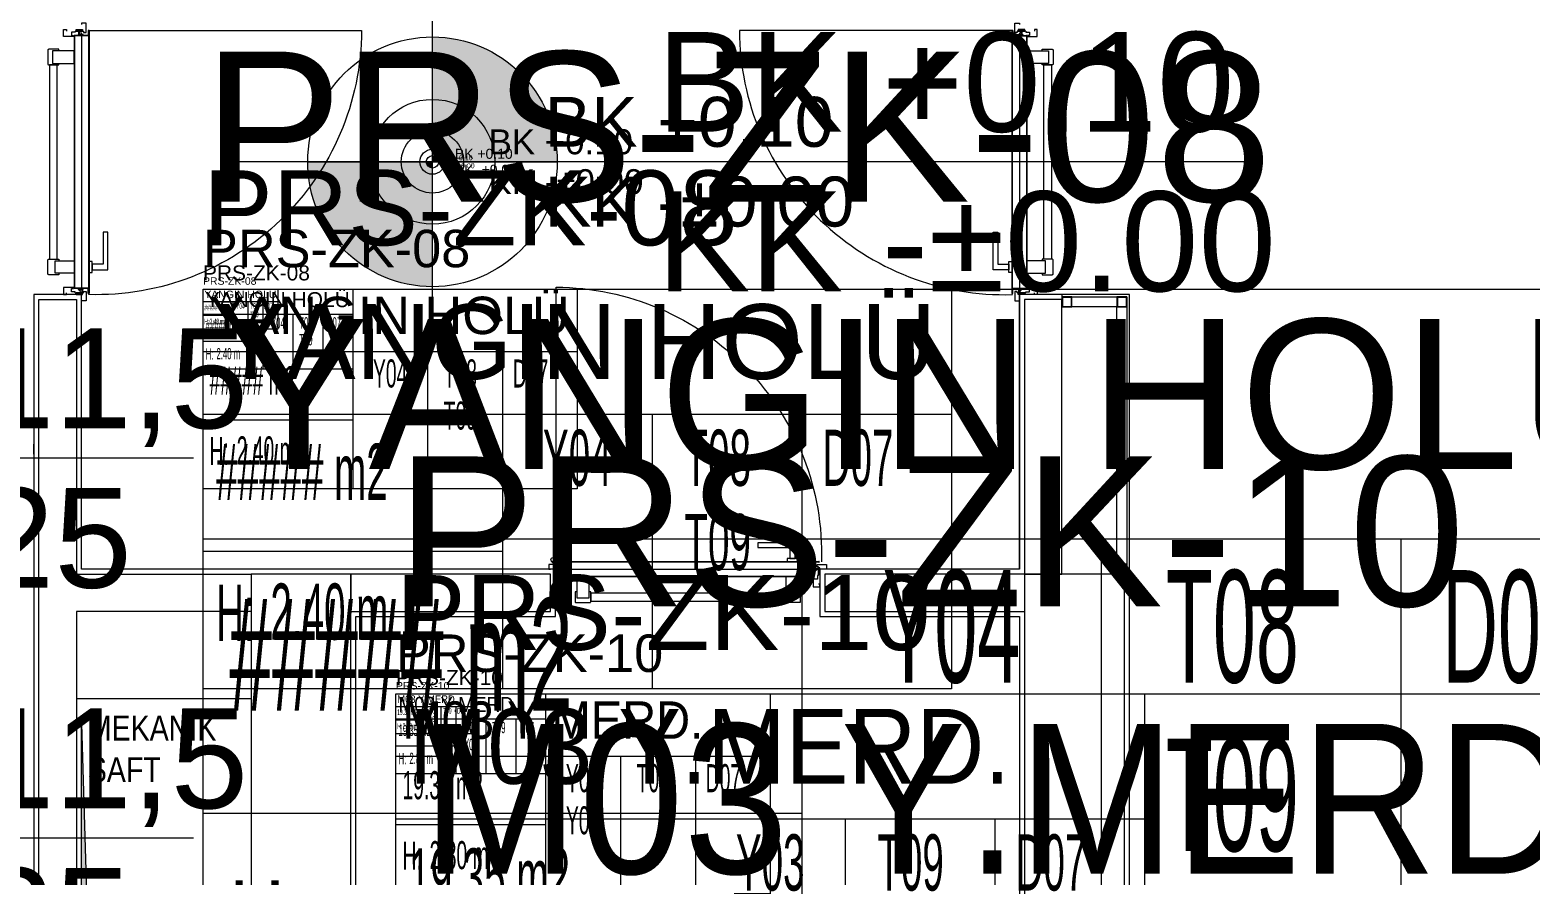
# Model space of a CAD drawing. Extents: x -9058 to 11890, y 0 to 4205.
# Drawn here: x 2786 to 3388, y 3385 to 3724 of the extents above; entities that cross this region are included whole.
import ezdxf
from ezdxf.enums import TextEntityAlignment as Align

# ---------------------------------------------------------------- set-up
doc = ezdxf.new("R2010")
doc.units = 0
doc.header["$MEASUREMENT"] = 0
doc.layers.get('0').update_dxf_attribs({"color": 9, "lineweight": 9})
for name, color, linetype, lineweight in [('10', 9, 'Continuous', 9), ('40A', 9, 'Continuous', 9), ('M-TEFRIS2-015', 129, 'Continuous', 9), ('M-TEFRIS2-015 @ 1 (1)', 129, 'Continuous', 9), ('M-TEFRIS2-015 @ 10 (1)', 129, 'Continuous', 9), ('M-TEFRIS2-015 @ 10 (2)', 129, 'Continuous', 9), ('M-TEFRIS2-015 @ 2 (1)', 129, 'Continuous', 9), ('M-TEFRIS2-015 @ 20', 129, 'Continuous', 9), ('M-TEFRIS2-015 @ 5 (1)', 129, 'Continuous', 9), ('M-TEFRIS2-015 @ 5 (2)', 129, 'Continuous', 9)]:
    doc.layers.add(name, color=color, linetype=linetype, lineweight=lineweight)
doc.styles.add('Arial', font='arial.ttf', dxfattribs={"height": 2.5})
doc.styles.add('MuuM_TEXT-STANDART', font='ARIALN.TTF')

# ---------------------------------------------------------------- blocks, each defined once
blk = doc.blocks.new('0a_roomno2')
blk.add_lwpolyline([(30, -16), (0, -16), (0, 0), (30, 0)], close=True)
for points in [[(0, 0), (30, 0)], [(0, -5), (30, -5)], [(12, -5), (12, -16)], [(18, -5), (18, -16)], [(24, -5), (24, -16)], [(12, -10.5), (0, -10.5)]]:
    blk.add_lwpolyline(points)
at = {"layer": '40A'}
blk.add_lwpolyline([(0, 0), (30, 0)], dxfattribs=at)
at = {"style": 'MuuM_TEXT-STANDART', "width": 0.6}
blk.add_text('H:', height=2.25, dxfattribs=at).set_placement((0.525, -12.962), align=Align.MIDDLE_LEFT)
at = {"style": 'Arial'}
blk.add_attdef('ODANO', (0, 1.505), '', height=3, dxfattribs=at)
blk.add_attdef('MEKANADI', text='', height=3, dxfattribs=at).set_placement((0.525, -4.75), align=Align.BOTTOM_LEFT)
at = {"style": 'MuuM_TEXT-STANDART', "width": 0.6}
for tag, p in [('YER01', (15, -7)), ('TAVAN01', (20.625, -7)), ('DUVAR01', (26.25, -7)), ('YER02', (15, -10.375)), ('TAVAN02', (20.625, -10.375)), ('DUVAR02', (26.25, -10.375)), ('YER03', (15, -13.75)), ('TAVAN03', (20.625, -13.75)), ('DUVAR03', (26.25, -13.75))]:
    blk.add_attdef(tag, text='', height=2.25, dxfattribs=at).set_placement(p, align=Align.MIDDLE_CENTER)
at = {"style": 'MuuM_TEXT-STANDART'}
blk.add_attdef('M2', text='', height=2.25, dxfattribs=at).set_placement((1.323, -7.805), align=Align.MIDDLE_LEFT)
at = {"style": 'MuuM_TEXT-STANDART', "width": 0.6}
blk.add_attdef('TEMIZTAVANYUKSEKLIGI', text='', height=2.25, dxfattribs=at).set_placement((2.7, -13.162), align=Align.MIDDLE_LEFT)
blk = doc.blocks.new('*U650')
at = {"layer": 'M-TEFRIS2-015 @ 1 (1)'}
ref = blk.add_blockref('0a_roomno2', (2855.81, 3619.96), dxfattribs=at)
ref.add_attrib('ODANO', 'PRS-ZK-08', (2855.81, 3621.72), dxfattribs={"layer": '0', "height": 3, "style": 'Arial'})
ref.add_attrib('MEKANADI', 'YANGIN HOLÜ', dxfattribs={"layer": '0', "height": 3, "style": 'Arial'}).set_placement((2856.34, 3615.46), align=Align.BOTTOM_LEFT)
ref.add_attrib('M2', '##### m2', dxfattribs={"layer": '0', "height": 2.25, "style": 'MuuM_TEXT-STANDART', "width": 0.6}).set_placement((2856.34, 3612.65), align=Align.MIDDLE_LEFT)
ref.add_attrib('TEMIZTAVANYUKSEKLIGI', '2.40 m', dxfattribs={"layer": '0', "height": 2.25, "style": 'MuuM_TEXT-STANDART', "width": 0.6}).set_placement((2858.51, 3607.05), align=Align.MIDDLE_LEFT)
ref.add_attrib('YER01', 'Y04', dxfattribs={"layer": '0', "height": 2.25, "style": 'MuuM_TEXT-STANDART', "width": 0.6}).set_placement((2870.81, 3613.21), align=Align.MIDDLE_CENTER)
ref.add_attrib('TAVAN01', 'T08', dxfattribs={"layer": '0', "height": 2.25, "style": 'MuuM_TEXT-STANDART', "width": 0.6}).set_placement((2876.44, 3613.21), align=Align.MIDDLE_CENTER)
ref.add_attrib('DUVAR01', 'D07', dxfattribs={"layer": '0', "height": 2.25, "style": 'MuuM_TEXT-STANDART', "width": 0.6}).set_placement((2882.06, 3613.21), align=Align.MIDDLE_CENTER)
ref.add_attrib('TAVAN02', 'T09', dxfattribs={"layer": '0', "height": 2.25, "style": 'MuuM_TEXT-STANDART', "width": 0.6}).set_placement((2876.44, 3609.84), align=Align.MIDDLE_CENTER)
at = {"layer": 'M-TEFRIS2-015 @ 10 (1)'}
ref = blk.add_blockref('0a_roomno2', (2855.81, 3619.96), dxfattribs=dict(at, xscale=10, yscale=10, zscale=10))
ref.add_attrib('ODANO', 'PRS-ZK-08', (2855.81, 3637.51), dxfattribs={"layer": '0', "height": 30, "style": 'Arial'})
ref.add_attrib('MEKANADI', 'YANGIN HOLÜ', dxfattribs={"layer": '0', "height": 30, "style": 'Arial'}).set_placement((2861.06, 3574.96), align=Align.BOTTOM_LEFT)
ref.add_attrib('M2', '##### m2', dxfattribs={"layer": '0', "height": 22.5, "style": 'MuuM_TEXT-STANDART', "width": 0.6}).set_placement((2861.06, 3546.84), align=Align.MIDDLE_LEFT)
ref.add_attrib('TEMIZTAVANYUKSEKLIGI', '2.40 m', dxfattribs={"layer": '0', "height": 22.5, "style": 'MuuM_TEXT-STANDART', "width": 0.6}).set_placement((2882.81, 3490.84), align=Align.MIDDLE_LEFT)
ref.add_attrib('YER01', 'Y04', dxfattribs={"layer": '0', "height": 22.5, "style": 'MuuM_TEXT-STANDART', "width": 0.6}).set_placement((3005.81, 3552.46), align=Align.MIDDLE_CENTER)
ref.add_attrib('TAVAN01', 'T08', dxfattribs={"layer": '0', "height": 22.5, "style": 'MuuM_TEXT-STANDART', "width": 0.6}).set_placement((3062.06, 3552.46), align=Align.MIDDLE_CENTER)
ref.add_attrib('DUVAR01', 'D07', dxfattribs={"layer": '0', "height": 22.5, "style": 'MuuM_TEXT-STANDART', "width": 0.6}).set_placement((3118.31, 3552.46), align=Align.MIDDLE_CENTER)
ref.add_attrib('TAVAN02', 'T09', dxfattribs={"layer": '0', "height": 22.5, "style": 'MuuM_TEXT-STANDART', "width": 0.6}).set_placement((3062.06, 3518.71), align=Align.MIDDLE_CENTER)
at = {"layer": 'M-TEFRIS2-015 @ 10 (2)'}
ref = blk.add_blockref('0a_roomno2', (2855.81, 3619.96), dxfattribs=dict(at, xscale=10, yscale=10, zscale=10))
ref.add_attrib('ODANO', 'PRS-ZK-08', (2855.81, 3637.51), dxfattribs={"layer": '0', "height": 30, "style": 'Arial'})
ref.add_attrib('MEKANADI', 'YANGIN HOLÜ', dxfattribs={"layer": '0', "height": 30, "style": 'Arial'}).set_placement((2861.06, 3574.96), align=Align.BOTTOM_LEFT)
ref.add_attrib('M2', '##### m2', dxfattribs={"layer": '0', "height": 22.5, "style": 'MuuM_TEXT-STANDART', "width": 0.6}).set_placement((2861.06, 3546.84), align=Align.MIDDLE_LEFT)
ref.add_attrib('TEMIZTAVANYUKSEKLIGI', '2.40 m', dxfattribs={"layer": '0', "height": 22.5, "style": 'MuuM_TEXT-STANDART', "width": 0.6}).set_placement((2882.81, 3490.84), align=Align.MIDDLE_LEFT)
ref.add_attrib('YER01', 'Y04', dxfattribs={"layer": '0', "height": 22.5, "style": 'MuuM_TEXT-STANDART', "width": 0.6}).set_placement((3005.81, 3552.46), align=Align.MIDDLE_CENTER)
ref.add_attrib('TAVAN01', 'T08', dxfattribs={"layer": '0', "height": 22.5, "style": 'MuuM_TEXT-STANDART', "width": 0.6}).set_placement((3062.06, 3552.46), align=Align.MIDDLE_CENTER)
ref.add_attrib('DUVAR01', 'D07', dxfattribs={"layer": '0', "height": 22.5, "style": 'MuuM_TEXT-STANDART', "width": 0.6}).set_placement((3118.31, 3552.46), align=Align.MIDDLE_CENTER)
ref.add_attrib('TAVAN02', 'T09', dxfattribs={"layer": '0', "height": 22.5, "style": 'MuuM_TEXT-STANDART', "width": 0.6}).set_placement((3062.06, 3518.71), align=Align.MIDDLE_CENTER)
at = {"layer": 'M-TEFRIS2-015 @ 2 (1)'}
ref = blk.add_blockref('0a_roomno2', (2855.81, 3619.96), dxfattribs=dict(at, xscale=2, yscale=2, zscale=2))
ref.add_attrib('ODANO', 'PRS-ZK-08', (2855.81, 3623.47), dxfattribs={"layer": '0', "height": 6, "style": 'Arial'})
ref.add_attrib('MEKANADI', 'YANGIN HOLÜ', dxfattribs={"layer": '0', "height": 6, "style": 'Arial'}).set_placement((2856.86, 3610.96), align=Align.BOTTOM_LEFT)
ref.add_attrib('M2', '##### m2', dxfattribs={"layer": '0', "height": 4.5, "style": 'MuuM_TEXT-STANDART', "width": 0.6}).set_placement((2856.86, 3605.34), align=Align.MIDDLE_LEFT)
ref.add_attrib('TEMIZTAVANYUKSEKLIGI', '2.40 m', dxfattribs={"layer": '0', "height": 4.5, "style": 'MuuM_TEXT-STANDART', "width": 0.6}).set_placement((2861.21, 3594.14), align=Align.MIDDLE_LEFT)
ref.add_attrib('YER01', 'Y04', dxfattribs={"layer": '0', "height": 4.5, "style": 'MuuM_TEXT-STANDART', "width": 0.6}).set_placement((2885.81, 3606.46), align=Align.MIDDLE_CENTER)
ref.add_attrib('TAVAN01', 'T08', dxfattribs={"layer": '0', "height": 4.5, "style": 'MuuM_TEXT-STANDART', "width": 0.6}).set_placement((2897.06, 3606.46), align=Align.MIDDLE_CENTER)
ref.add_attrib('DUVAR01', 'D07', dxfattribs={"layer": '0', "height": 4.5, "style": 'MuuM_TEXT-STANDART', "width": 0.6}).set_placement((2908.31, 3606.46), align=Align.MIDDLE_CENTER)
ref.add_attrib('TAVAN02', 'T09', dxfattribs={"layer": '0', "height": 4.5, "style": 'MuuM_TEXT-STANDART', "width": 0.6}).set_placement((2897.06, 3599.71), align=Align.MIDDLE_CENTER)
at = {"layer": 'M-TEFRIS2-015 @ 20'}
ref = blk.add_blockref('0a_roomno2', (2855.81, 3619.96), dxfattribs=dict(at, xscale=20, yscale=20, zscale=20))
ref.add_attrib('ODANO', 'PRS-ZK-08', (2855.81, 3655.06), dxfattribs={"layer": '0', "height": 60, "style": 'Arial'})
ref.add_attrib('MEKANADI', 'YANGIN HOLÜ', dxfattribs={"layer": '0', "height": 60, "style": 'Arial'}).set_placement((2866.31, 3529.96), align=Align.BOTTOM_LEFT)
ref.add_attrib('M2', '##### m2', dxfattribs={"layer": '0', "height": 45, "style": 'MuuM_TEXT-STANDART', "width": 0.6}).set_placement((2866.31, 3473.71), align=Align.MIDDLE_LEFT)
ref.add_attrib('YER01', 'Y04', dxfattribs={"layer": '0', "height": 45, "style": 'MuuM_TEXT-STANDART', "width": 0.6}).set_placement((3155.81, 3484.96), align=Align.MIDDLE_CENTER)
ref.add_attrib('TAVAN01', 'T08', dxfattribs={"layer": '0', "height": 45, "style": 'MuuM_TEXT-STANDART', "width": 0.6}).set_placement((3268.31, 3484.96), align=Align.MIDDLE_CENTER)
ref.add_attrib('DUVAR01', 'D07', dxfattribs={"layer": '0', "height": 45, "style": 'MuuM_TEXT-STANDART', "width": 0.6}).set_placement((3380.81, 3484.96), align=Align.MIDDLE_CENTER)
ref.add_attrib('TAVAN02', 'T09', dxfattribs={"layer": '0', "height": 45, "style": 'MuuM_TEXT-STANDART', "width": 0.6}).set_placement((3268.31, 3417.46), align=Align.MIDDLE_CENTER)
at = {"layer": 'M-TEFRIS2-015 @ 5 (1)'}
ref = blk.add_blockref('0a_roomno2', (2855.81, 3619.96), dxfattribs=dict(at, xscale=5, yscale=5, zscale=5))
ref.add_attrib('ODANO', 'PRS-ZK-08', (2855.81, 3628.74), dxfattribs={"layer": '0', "height": 15, "style": 'Arial'})
ref.add_attrib('MEKANADI', 'YANGIN HOLÜ', dxfattribs={"layer": '0', "height": 15, "style": 'Arial'}).set_placement((2858.44, 3597.46), align=Align.BOTTOM_LEFT)
ref.add_attrib('M2', '##### m2', dxfattribs={"layer": '0', "height": 11.25, "style": 'MuuM_TEXT-STANDART', "width": 0.6}).set_placement((2858.44, 3583.4), align=Align.MIDDLE_LEFT)
ref.add_attrib('TEMIZTAVANYUKSEKLIGI', '2.40 m', dxfattribs={"layer": '0', "height": 11.25, "style": 'MuuM_TEXT-STANDART', "width": 0.6}).set_placement((2869.31, 3555.4), align=Align.MIDDLE_LEFT)
ref.add_attrib('YER01', 'Y04', dxfattribs={"layer": '0', "height": 11.25, "style": 'MuuM_TEXT-STANDART', "width": 0.6}).set_placement((2930.81, 3586.21), align=Align.MIDDLE_CENTER)
ref.add_attrib('TAVAN01', 'T08', dxfattribs={"layer": '0', "height": 11.25, "style": 'MuuM_TEXT-STANDART', "width": 0.6}).set_placement((2958.94, 3586.21), align=Align.MIDDLE_CENTER)
ref.add_attrib('DUVAR01', 'D07', dxfattribs={"layer": '0', "height": 11.25, "style": 'MuuM_TEXT-STANDART', "width": 0.6}).set_placement((2987.06, 3586.21), align=Align.MIDDLE_CENTER)
ref.add_attrib('TAVAN02', 'T09', dxfattribs={"layer": '0', "height": 11.25, "style": 'MuuM_TEXT-STANDART', "width": 0.6}).set_placement((2958.94, 3569.34), align=Align.MIDDLE_CENTER)
at = {"layer": 'M-TEFRIS2-015 @ 5 (2)'}
ref = blk.add_blockref('0a_roomno2', (2855.81, 3619.96), dxfattribs=dict(at, xscale=5, yscale=5, zscale=5))
ref.add_attrib('ODANO', 'PRS-ZK-08', (2855.81, 3628.74), dxfattribs={"layer": '0', "height": 15, "style": 'Arial'})
ref.add_attrib('MEKANADI', 'YANGIN HOLÜ', dxfattribs={"layer": '0', "height": 15, "style": 'Arial'}).set_placement((2858.44, 3597.46), align=Align.BOTTOM_LEFT)
ref.add_attrib('M2', '##### m2', dxfattribs={"layer": '0', "height": 11.25, "style": 'MuuM_TEXT-STANDART', "width": 0.6}).set_placement((2858.44, 3583.4), align=Align.MIDDLE_LEFT)
ref.add_attrib('TEMIZTAVANYUKSEKLIGI', '2.40 m', dxfattribs={"layer": '0', "height": 11.25, "style": 'MuuM_TEXT-STANDART', "width": 0.6}).set_placement((2869.31, 3555.4), align=Align.MIDDLE_LEFT)
ref.add_attrib('YER01', 'Y04', dxfattribs={"layer": '0', "height": 11.25, "style": 'MuuM_TEXT-STANDART', "width": 0.6}).set_placement((2930.81, 3586.21), align=Align.MIDDLE_CENTER)
ref.add_attrib('TAVAN01', 'T08', dxfattribs={"layer": '0', "height": 11.25, "style": 'MuuM_TEXT-STANDART', "width": 0.6}).set_placement((2958.94, 3586.21), align=Align.MIDDLE_CENTER)
ref.add_attrib('DUVAR01', 'D07', dxfattribs={"layer": '0', "height": 11.25, "style": 'MuuM_TEXT-STANDART', "width": 0.6}).set_placement((2987.06, 3586.21), align=Align.MIDDLE_CENTER)
ref.add_attrib('TAVAN02', 'T09', dxfattribs={"layer": '0', "height": 11.25, "style": 'MuuM_TEXT-STANDART', "width": 0.6}).set_placement((2958.94, 3569.34), align=Align.MIDDLE_CENTER)
blk = doc.blocks.new('0a_elevationtarget-p')
h = blk.add_hatch(color=256)
h.paths.add_polyline_path([(2.5, 0, 0.414214), (0, 2.5), (0, 0)])
h.paths.add_polyline_path([(0, 0), (-2.5, 0, 0.414214), (0, -2.5)])
blk.add_line((0, -3.5), (0, 3.5))
blk.add_lwpolyline([(16.605, 0), (-4, 0)])
blk.add_circle((0, 0), 2.5)
at = {"layer": '40A'}
blk.add_lwpolyline([(-2.5, 0), (2.5, 0)], dxfattribs=at)
at = {"style": 'Arial'}
blk.add_attdef('BITMISKOT', text='', height=2, dxfattribs=at).set_placement((4.5, 0), align=Align.BOTTOM_LEFT)
blk.add_attdef('KABAKOT', text='', height=2, dxfattribs=at).set_placement((4.5, -0.592), align=Align.TOP_LEFT)
blk = doc.blocks.new('*U655')
at = {"layer": 'M-TEFRIS2-015 @ 1 (1)'}
blk.add_blockref('0a_elevationtarget-p', (2947.77, 3670.96), dxfattribs=at).add_auto_attribs({'BITMISKOT': 'BK +0.10', 'KABAKOT': 'KK -%%p0.00'})
at = {"layer": 'M-TEFRIS2-015 @ 10 (1)', "xscale": 10, "yscale": 10, "zscale": 10}
blk.add_blockref('0a_elevationtarget-p', (2947.77, 3670.96), dxfattribs=at).add_auto_attribs({'BITMISKOT': 'BK +0.10', 'KABAKOT': 'KK -%%p0.00'})
at = {"layer": 'M-TEFRIS2-015 @ 10 (2)', "xscale": 10, "yscale": 10, "zscale": 10}
blk.add_blockref('0a_elevationtarget-p', (2947.77, 3670.96), dxfattribs=at).add_auto_attribs({'BITMISKOT': 'BK +0.10', 'KABAKOT': 'KK -%%p0.00'})
at = {"layer": 'M-TEFRIS2-015 @ 2 (1)', "xscale": 2, "yscale": 2, "zscale": 2}
blk.add_blockref('0a_elevationtarget-p', (2947.77, 3670.96), dxfattribs=at).add_auto_attribs({'BITMISKOT': 'BK +0.10', 'KABAKOT': 'KK -%%p0.00'})
at = {"layer": 'M-TEFRIS2-015 @ 20', "xscale": 20, "yscale": 20, "zscale": 20}
blk.add_blockref('0a_elevationtarget-p', (2947.77, 3670.96), dxfattribs=at).add_auto_attribs({'BITMISKOT': 'BK +0.10', 'KABAKOT': 'KK -%%p0.00'})
at = {"layer": 'M-TEFRIS2-015 @ 5 (1)', "xscale": 5, "yscale": 5, "zscale": 5}
blk.add_blockref('0a_elevationtarget-p', (2947.77, 3670.96), dxfattribs=at).add_auto_attribs({'BITMISKOT': 'BK +0.10', 'KABAKOT': 'KK -%%p0.00'})
at = {"layer": 'M-TEFRIS2-015 @ 5 (2)', "xscale": 5, "yscale": 5, "zscale": 5}
blk.add_blockref('0a_elevationtarget-p', (2947.77, 3670.96), dxfattribs=at).add_auto_attribs({'BITMISKOT': 'BK +0.10', 'KABAKOT': 'KK -%%p0.00'})
blk = doc.blocks.new('*U665')
at = {"layer": 'M-TEFRIS2-015 @ 1 (1)'}
blk.add_blockref('0a_elevationtarget-p', (2519.9, 3552.24), dxfattribs=at).add_auto_attribs({'BITMISKOT': 'BK -0.11,5', 'KABAKOT': 'KK -0.25'})
at = {"layer": 'M-TEFRIS2-015 @ 10 (1)', "xscale": 10, "yscale": 10, "zscale": 10}
blk.add_blockref('0a_elevationtarget-p', (2519.9, 3552.24), dxfattribs=at).add_auto_attribs({'BITMISKOT': 'BK -0.11,5', 'KABAKOT': 'KK -0.25'})
at = {"layer": 'M-TEFRIS2-015 @ 10 (2)', "xscale": 10, "yscale": 10, "zscale": 10}
blk.add_blockref('0a_elevationtarget-p', (2519.9, 3552.24), dxfattribs=at).add_auto_attribs({'BITMISKOT': 'BK -0.11,5', 'KABAKOT': 'KK -0.25'})
at = {"layer": 'M-TEFRIS2-015 @ 2 (1)', "xscale": 2, "yscale": 2, "zscale": 2}
blk.add_blockref('0a_elevationtarget-p', (2519.9, 3552.24), dxfattribs=at).add_auto_attribs({'BITMISKOT': 'BK -0.11,5', 'KABAKOT': 'KK -0.25'})
at = {"layer": 'M-TEFRIS2-015 @ 20', "xscale": 20, "yscale": 20, "zscale": 20}
blk.add_blockref('0a_elevationtarget-p', (2519.9, 3552.24), dxfattribs=at).add_auto_attribs({'BITMISKOT': 'BK -0.11,5', 'KABAKOT': 'KK -0.25'})
at = {"layer": 'M-TEFRIS2-015 @ 5 (1)', "xscale": 5, "yscale": 5, "zscale": 5}
blk.add_blockref('0a_elevationtarget-p', (2519.9, 3552.24), dxfattribs=at).add_auto_attribs({'BITMISKOT': 'BK -0.11,5', 'KABAKOT': 'KK -0.25'})
at = {"layer": 'M-TEFRIS2-015 @ 5 (2)', "xscale": 5, "yscale": 5, "zscale": 5}
blk.add_blockref('0a_elevationtarget-p', (2519.9, 3552.24), dxfattribs=at).add_auto_attribs({'BITMISKOT': 'BK -0.11,5', 'KABAKOT': 'KK -0.25'})
blk = doc.blocks.new('*U666')
at = {"layer": 'M-TEFRIS2-015 @ 1 (1)'}
blk.add_blockref('0a_elevationtarget-p', (2519.9, 3400.08), dxfattribs=at).add_auto_attribs({'BITMISKOT': 'BK -0.11,5', 'KABAKOT': 'KK -0.25'})
at = {"layer": 'M-TEFRIS2-015 @ 10 (1)', "xscale": 10, "yscale": 10, "zscale": 10}
blk.add_blockref('0a_elevationtarget-p', (2519.9, 3400.08), dxfattribs=at).add_auto_attribs({'BITMISKOT': 'BK -0.11,5', 'KABAKOT': 'KK -0.25'})
at = {"layer": 'M-TEFRIS2-015 @ 10 (2)', "xscale": 10, "yscale": 10, "zscale": 10}
blk.add_blockref('0a_elevationtarget-p', (2519.9, 3400.08), dxfattribs=at).add_auto_attribs({'BITMISKOT': 'BK -0.11,5', 'KABAKOT': 'KK -0.25'})
at = {"layer": 'M-TEFRIS2-015 @ 2 (1)', "xscale": 2, "yscale": 2, "zscale": 2}
blk.add_blockref('0a_elevationtarget-p', (2519.9, 3400.08), dxfattribs=at).add_auto_attribs({'BITMISKOT': 'BK -0.11,5', 'KABAKOT': 'KK -0.25'})
at = {"layer": 'M-TEFRIS2-015 @ 20', "xscale": 20, "yscale": 20, "zscale": 20}
blk.add_blockref('0a_elevationtarget-p', (2519.9, 3400.08), dxfattribs=at).add_auto_attribs({'BITMISKOT': 'BK -0.11,5', 'KABAKOT': 'KK -0.25'})
at = {"layer": 'M-TEFRIS2-015 @ 5 (1)', "xscale": 5, "yscale": 5, "zscale": 5}
blk.add_blockref('0a_elevationtarget-p', (2519.9, 3400.08), dxfattribs=at).add_auto_attribs({'BITMISKOT': 'BK -0.11,5', 'KABAKOT': 'KK -0.25'})
at = {"layer": 'M-TEFRIS2-015 @ 5 (2)', "xscale": 5, "yscale": 5, "zscale": 5}
blk.add_blockref('0a_elevationtarget-p', (2519.9, 3400.08), dxfattribs=at).add_auto_attribs({'BITMISKOT': 'BK -0.11,5', 'KABAKOT': 'KK -0.25'})
blk = doc.blocks.new('p-yn_sackasa')
at = {"layer": '10'}
for points in [[(0.6, 3), (1, 3), (1, 4.5), (2.3, 4.5), (2.3, 3.7), (2.7, 3.7), (2.7, 7.6), (0, 7.6), (0, 6.5), (0.6, 6.5)], [(0.6, 3), (0.6, -0.4), (1.1, -0.4), (1.1, -1.4), (-2.6, -1.4), (-2.6, 0.5), (-2, 0.5)], [(0, 0), (0.6, 0), (0.6, 2.6), (0, 2.6), (0, 0)], [(0.3, 2.6), (0.3, 0)]]:
    blk.add_lwpolyline(points, dxfattribs=at)
blk = doc.blocks.new('*U672')
at = {"layer": 'M-TEFRIS2-015 @ 1 (1)'}
ref = blk.add_blockref('0a_roomno2', (2933.13, 3457.91), dxfattribs=at)
ref.add_attrib('ODANO', 'PRS-ZK-10', (2933.13, 3459.67), dxfattribs={"layer": '0', "height": 3, "style": 'Arial'})
ref.add_attrib('MEKANADI', 'M03 Y.MERD.', dxfattribs={"layer": '0', "height": 3, "style": 'Arial', "width": 0.9}).set_placement((2933.66, 3453.41), align=Align.BOTTOM_LEFT)
ref.add_attrib('M2', '19.35 m2', dxfattribs={"layer": '0', "height": 2.25, "style": 'MuuM_TEXT-STANDART', "width": 0.6}).set_placement((2933.66, 3450.6), align=Align.MIDDLE_LEFT)
ref.add_attrib('TEMIZTAVANYUKSEKLIGI', '2.80 m', dxfattribs={"layer": '0', "height": 2.25, "style": 'MuuM_TEXT-STANDART', "width": 0.6}).set_placement((2935.83, 3445), align=Align.MIDDLE_LEFT)
ref.add_attrib('YER01', 'Y03', dxfattribs={"layer": '0', "height": 2.25, "style": 'MuuM_TEXT-STANDART', "width": 0.6}).set_placement((2948.13, 3451.16), align=Align.MIDDLE_CENTER)
ref.add_attrib('TAVAN01', 'T09', dxfattribs={"layer": '0', "height": 2.25, "style": 'MuuM_TEXT-STANDART', "width": 0.6}).set_placement((2953.76, 3451.16), align=Align.MIDDLE_CENTER)
ref.add_attrib('DUVAR01', 'D07', dxfattribs={"layer": '0', "height": 2.25, "style": 'MuuM_TEXT-STANDART', "width": 0.6}).set_placement((2959.38, 3451.16), align=Align.MIDDLE_CENTER)
ref.add_attrib('YER02', 'Y04', dxfattribs={"layer": '0', "height": 2.25, "style": 'MuuM_TEXT-STANDART', "width": 0.6}).set_placement((2948.13, 3447.79), align=Align.MIDDLE_CENTER)
at = {"layer": 'M-TEFRIS2-015 @ 10 (1)'}
ref = blk.add_blockref('0a_roomno2', (2933.13, 3457.91), dxfattribs=dict(at, xscale=10, yscale=10, zscale=10))
ref.add_attrib('ODANO', 'PRS-ZK-10', (2933.13, 3475.46), dxfattribs={"layer": '0', "height": 30, "style": 'Arial'})
ref.add_attrib('MEKANADI', 'M03 Y.MERD.', dxfattribs={"layer": '0', "height": 30, "style": 'Arial', "width": 0.9}).set_placement((2938.38, 3412.91), align=Align.BOTTOM_LEFT)
ref.add_attrib('M2', '19.35 m2', dxfattribs={"layer": '0', "height": 22.5, "style": 'MuuM_TEXT-STANDART', "width": 0.6}).set_placement((2938.38, 3384.79), align=Align.MIDDLE_LEFT)
ref.add_attrib('TEMIZTAVANYUKSEKLIGI', '2.80 m', dxfattribs={"layer": '0', "height": 22.5, "style": 'MuuM_TEXT-STANDART', "width": 0.6}).set_placement((2960.13, 3328.79), align=Align.MIDDLE_LEFT)
ref.add_attrib('YER01', 'Y03', dxfattribs={"layer": '0', "height": 22.5, "style": 'MuuM_TEXT-STANDART', "width": 0.6}).set_placement((3083.13, 3390.41), align=Align.MIDDLE_CENTER)
ref.add_attrib('TAVAN01', 'T09', dxfattribs={"layer": '0', "height": 22.5, "style": 'MuuM_TEXT-STANDART', "width": 0.6}).set_placement((3139.38, 3390.41), align=Align.MIDDLE_CENTER)
ref.add_attrib('DUVAR01', 'D07', dxfattribs={"layer": '0', "height": 22.5, "style": 'MuuM_TEXT-STANDART', "width": 0.6}).set_placement((3195.63, 3390.41), align=Align.MIDDLE_CENTER)
ref.add_attrib('YER02', 'Y04', dxfattribs={"layer": '0', "height": 22.5, "style": 'MuuM_TEXT-STANDART', "width": 0.6}).set_placement((3083.13, 3356.66), align=Align.MIDDLE_CENTER)
at = {"layer": 'M-TEFRIS2-015 @ 10 (2)'}
ref = blk.add_blockref('0a_roomno2', (2933.13, 3457.91), dxfattribs=dict(at, xscale=10, yscale=10, zscale=10))
ref.add_attrib('ODANO', 'PRS-ZK-10', (2933.13, 3475.46), dxfattribs={"layer": '0', "height": 30, "style": 'Arial'})
ref.add_attrib('MEKANADI', 'M03 Y.MERD.', dxfattribs={"layer": '0', "height": 30, "style": 'Arial', "width": 0.9}).set_placement((2938.38, 3412.91), align=Align.BOTTOM_LEFT)
ref.add_attrib('M2', '19.35 m2', dxfattribs={"layer": '0', "height": 22.5, "style": 'MuuM_TEXT-STANDART', "width": 0.6}).set_placement((2938.38, 3384.79), align=Align.MIDDLE_LEFT)
ref.add_attrib('TEMIZTAVANYUKSEKLIGI', '2.80 m', dxfattribs={"layer": '0', "height": 22.5, "style": 'MuuM_TEXT-STANDART', "width": 0.6}).set_placement((2960.13, 3328.79), align=Align.MIDDLE_LEFT)
ref.add_attrib('YER01', 'Y03', dxfattribs={"layer": '0', "height": 22.5, "style": 'MuuM_TEXT-STANDART', "width": 0.6}).set_placement((3083.13, 3390.41), align=Align.MIDDLE_CENTER)
ref.add_attrib('TAVAN01', 'T09', dxfattribs={"layer": '0', "height": 22.5, "style": 'MuuM_TEXT-STANDART', "width": 0.6}).set_placement((3139.38, 3390.41), align=Align.MIDDLE_CENTER)
ref.add_attrib('DUVAR01', 'D07', dxfattribs={"layer": '0', "height": 22.5, "style": 'MuuM_TEXT-STANDART', "width": 0.6}).set_placement((3195.63, 3390.41), align=Align.MIDDLE_CENTER)
ref.add_attrib('YER02', 'Y04', dxfattribs={"layer": '0', "height": 22.5, "style": 'MuuM_TEXT-STANDART', "width": 0.6}).set_placement((3083.13, 3356.66), align=Align.MIDDLE_CENTER)
at = {"layer": 'M-TEFRIS2-015 @ 2 (1)'}
ref = blk.add_blockref('0a_roomno2', (2933.13, 3457.91), dxfattribs=dict(at, xscale=2, yscale=2, zscale=2))
ref.add_attrib('ODANO', 'PRS-ZK-10', (2933.13, 3461.42), dxfattribs={"layer": '0', "height": 6, "style": 'Arial'})
ref.add_attrib('MEKANADI', 'M03 Y.MERD.', dxfattribs={"layer": '0', "height": 6, "style": 'Arial', "width": 0.9}).set_placement((2934.18, 3448.91), align=Align.BOTTOM_LEFT)
ref.add_attrib('M2', '19.35 m2', dxfattribs={"layer": '0', "height": 4.5, "style": 'MuuM_TEXT-STANDART', "width": 0.6}).set_placement((2934.18, 3443.29), align=Align.MIDDLE_LEFT)
ref.add_attrib('TEMIZTAVANYUKSEKLIGI', '2.80 m', dxfattribs={"layer": '0', "height": 4.5, "style": 'MuuM_TEXT-STANDART', "width": 0.6}).set_placement((2938.53, 3432.09), align=Align.MIDDLE_LEFT)
ref.add_attrib('YER01', 'Y03', dxfattribs={"layer": '0', "height": 4.5, "style": 'MuuM_TEXT-STANDART', "width": 0.6}).set_placement((2963.13, 3444.41), align=Align.MIDDLE_CENTER)
ref.add_attrib('TAVAN01', 'T09', dxfattribs={"layer": '0', "height": 4.5, "style": 'MuuM_TEXT-STANDART', "width": 0.6}).set_placement((2974.38, 3444.41), align=Align.MIDDLE_CENTER)
ref.add_attrib('DUVAR01', 'D07', dxfattribs={"layer": '0', "height": 4.5, "style": 'MuuM_TEXT-STANDART', "width": 0.6}).set_placement((2985.63, 3444.41), align=Align.MIDDLE_CENTER)
ref.add_attrib('YER02', 'Y04', dxfattribs={"layer": '0', "height": 4.5, "style": 'MuuM_TEXT-STANDART', "width": 0.6}).set_placement((2963.13, 3437.66), align=Align.MIDDLE_CENTER)
at = {"layer": 'M-TEFRIS2-015 @ 20'}
ref = blk.add_blockref('0a_roomno2', (2933.13, 3457.91), dxfattribs=dict(at, xscale=20, yscale=20, zscale=20))
ref.add_attrib('ODANO', 'PRS-ZK-10', (2933.13, 3493.01), dxfattribs={"layer": '0', "height": 60, "style": 'Arial'})
ref.add_attrib('MEKANADI', 'M03 Y.MERD.', dxfattribs={"layer": '0', "height": 60, "style": 'Arial', "width": 0.9}).set_placement((2943.63, 3367.91), align=Align.BOTTOM_LEFT)
at = {"layer": 'M-TEFRIS2-015 @ 5 (1)'}
ref = blk.add_blockref('0a_roomno2', (2933.13, 3457.91), dxfattribs=dict(at, xscale=5, yscale=5, zscale=5))
ref.add_attrib('ODANO', 'PRS-ZK-10', (2933.13, 3466.69), dxfattribs={"layer": '0', "height": 15, "style": 'Arial'})
ref.add_attrib('MEKANADI', 'M03 Y.MERD.', dxfattribs={"layer": '0', "height": 15, "style": 'Arial', "width": 0.9}).set_placement((2935.76, 3435.41), align=Align.BOTTOM_LEFT)
ref.add_attrib('M2', '19.35 m2', dxfattribs={"layer": '0', "height": 11.25, "style": 'MuuM_TEXT-STANDART', "width": 0.6}).set_placement((2935.76, 3421.35), align=Align.MIDDLE_LEFT)
ref.add_attrib('TEMIZTAVANYUKSEKLIGI', '2.80 m', dxfattribs={"layer": '0', "height": 11.25, "style": 'MuuM_TEXT-STANDART', "width": 0.6}).set_placement((2946.63, 3393.35), align=Align.MIDDLE_LEFT)
ref.add_attrib('YER01', 'Y03', dxfattribs={"layer": '0', "height": 11.25, "style": 'MuuM_TEXT-STANDART', "width": 0.6}).set_placement((3008.13, 3424.16), align=Align.MIDDLE_CENTER)
ref.add_attrib('TAVAN01', 'T09', dxfattribs={"layer": '0', "height": 11.25, "style": 'MuuM_TEXT-STANDART', "width": 0.6}).set_placement((3036.26, 3424.16), align=Align.MIDDLE_CENTER)
ref.add_attrib('DUVAR01', 'D07', dxfattribs={"layer": '0', "height": 11.25, "style": 'MuuM_TEXT-STANDART', "width": 0.6}).set_placement((3064.38, 3424.16), align=Align.MIDDLE_CENTER)
ref.add_attrib('YER02', 'Y04', dxfattribs={"layer": '0', "height": 11.25, "style": 'MuuM_TEXT-STANDART', "width": 0.6}).set_placement((3008.13, 3407.29), align=Align.MIDDLE_CENTER)
at = {"layer": 'M-TEFRIS2-015 @ 5 (2)'}
ref = blk.add_blockref('0a_roomno2', (2933.13, 3457.91), dxfattribs=dict(at, xscale=5, yscale=5, zscale=5))
ref.add_attrib('ODANO', 'PRS-ZK-10', (2933.13, 3466.69), dxfattribs={"layer": '0', "height": 15, "style": 'Arial'})
ref.add_attrib('MEKANADI', 'M03 Y.MERD.', dxfattribs={"layer": '0', "height": 15, "style": 'Arial', "width": 0.9}).set_placement((2935.76, 3435.41), align=Align.BOTTOM_LEFT)
ref.add_attrib('M2', '19.35 m2', dxfattribs={"layer": '0', "height": 11.25, "style": 'MuuM_TEXT-STANDART', "width": 0.6}).set_placement((2935.76, 3421.35), align=Align.MIDDLE_LEFT)
ref.add_attrib('TEMIZTAVANYUKSEKLIGI', '2.80 m', dxfattribs={"layer": '0', "height": 11.25, "style": 'MuuM_TEXT-STANDART', "width": 0.6}).set_placement((2946.63, 3393.35), align=Align.MIDDLE_LEFT)
ref.add_attrib('YER01', 'Y03', dxfattribs={"layer": '0', "height": 11.25, "style": 'MuuM_TEXT-STANDART', "width": 0.6}).set_placement((3008.13, 3424.16), align=Align.MIDDLE_CENTER)
ref.add_attrib('TAVAN01', 'T09', dxfattribs={"layer": '0', "height": 11.25, "style": 'MuuM_TEXT-STANDART', "width": 0.6}).set_placement((3036.26, 3424.16), align=Align.MIDDLE_CENTER)
ref.add_attrib('DUVAR01', 'D07', dxfattribs={"layer": '0', "height": 11.25, "style": 'MuuM_TEXT-STANDART', "width": 0.6}).set_placement((3064.38, 3424.16), align=Align.MIDDLE_CENTER)
ref.add_attrib('YER02', 'Y04', dxfattribs={"layer": '0', "height": 11.25, "style": 'MuuM_TEXT-STANDART', "width": 0.6}).set_placement((3008.13, 3407.29), align=Align.MIDDLE_CENTER)

msp = doc.modelspace()

# ---------------------------------------------------------------- hatches: boundary and pattern name
at = {"layer": 'M-TEFRIS2-015'}
h = msp.add_hatch(color=256, dxfattribs=at)
h.dxf.hatch_style = 1
h.paths.add_polyline_path([(2807.13, 3445.87), (2815.38, 3165.86), (2871.69, 3157.87), (2807.06, 3157.87)])

# ---------------------------------------------------------------- linework, layer by layer
for p, q in [((2804.12, 3721.47), (2804.12, 3620.27)), ((2809.74, 3721.57), (2804.22, 3721.57)), ((2804.27, 3721.37), (2804.27, 3620.32)), ((2809.84, 3721.42), (2804.32, 3721.42)), ((2807.3, 3721.87), (2805.8, 3721.87)), ((2805.8, 3721.87), (2805.8, 3721.57)), ((2805.8, 3721.57), (2807.3, 3721.57)), ((2806.05, 3721.87), (2806.05, 3722.87)), ((2806.25, 3721.87), (2806.25, 3722.87)), ((2806.65, 3722.87), (2807.3, 3721.87)), ((2807.73, 3721.87), (2807.3, 3721.87)), ((2807.3, 3721.57), (2807.73, 3721.57)), ((2807.73, 3721.57), (2807.73, 3721.87)), ((2809.79, 3723.47), (2809.79, 3721.62)), ((2810.02, 3723.57), (2809.89, 3723.57)), ((2809.94, 3723.42), (2809.94, 3721.52)), ((2809.96, 3723.42), (2809.95, 3723.42)), ((2809.97, 3723.42), (2809.97, 3618.33)), ((2810.12, 3723.47), (2810.12, 3618.27)), ((3180, 3723.47), (3180, 3618.27)), ((3180.1, 3723.57), (3180.22, 3723.57)), ((3180.15, 3723.42), (3180.15, 3618.33)), ((3180.15, 3723.42), (3180.17, 3723.42)), ((3180.17, 3723.42), (3180.17, 3721.52)), ((3180.27, 3721.42), (3185.8, 3721.42)), ((3180.32, 3723.47), (3180.32, 3721.62)), ((3180.37, 3721.57), (3185.9, 3721.57)), ((3182.38, 3721.87), (3182.82, 3721.87)), ((3182.38, 3721.57), (3182.38, 3721.87)), ((3182.82, 3721.57), (3182.38, 3721.57)), ((3183.47, 3722.87), (3182.82, 3721.87)), ((3182.82, 3721.87), (3184.32, 3721.87)), ((3184.32, 3721.57), (3182.82, 3721.57)), ((3183.87, 3721.87), (3183.87, 3722.87)), ((3184.07, 3721.87), (3184.07, 3722.87)), ((3184.32, 3721.87), (3184.32, 3721.57)), ((3185.85, 3721.37), (3185.85, 3620.32)), ((3186, 3721.47), (3186, 3620.27)), ((2809.74, 3620.17), (2804.22, 3620.17)), ((2809.84, 3620.32), (2804.27, 3620.32)), ((2805.8, 3620.17), (2805.8, 3619.87)), ((2806.23, 3620.17), (2805.8, 3620.17)), ((2805.8, 3620.17), (2805.8, 3619.87)), ((2806.23, 3620.17), (2805.8, 3620.17)), ((2805.8, 3619.87), (2806.23, 3619.87)), ((2805.8, 3619.87), (2806.23, 3619.87)), ((2807.73, 3620.17), (2806.23, 3620.17)), ((2807.73, 3620.17), (2806.23, 3620.17)), ((2806.23, 3619.87), (2807.73, 3619.87)), ((2806.88, 3618.87), (2806.23, 3619.87)), ((2806.23, 3619.87), (2807.73, 3619.87)), ((2806.88, 3618.87), (2806.23, 3619.87)), ((2807.28, 3619.87), (2807.28, 3618.87)), ((2807.28, 3619.87), (2807.28, 3618.87)), ((2807.48, 3619.87), (2807.48, 3618.87)), ((2807.48, 3619.87), (2807.48, 3618.87)), ((2807.73, 3619.87), (2807.73, 3620.17)), ((2807.73, 3619.87), (2807.73, 3620.17)), ((2809.79, 3618.27), (2809.79, 3620.12)), ((2809.94, 3618.33), (2809.94, 3620.22)), ((3180.17, 3618.33), (3180.17, 3620.22)), ((3180.27, 3620.32), (3185.85, 3620.32)), ((3180.32, 3618.27), (3180.32, 3620.12)), ((3180.37, 3620.17), (3185.9, 3620.17)), ((3182.38, 3620.17), (3183.88, 3620.17)), ((3182.38, 3619.87), (3182.38, 3620.17)), ((3182.38, 3620.17), (3183.88, 3620.17)), ((3182.38, 3619.87), (3182.38, 3620.17)), ((3183.88, 3619.87), (3182.38, 3619.87)), ((3183.88, 3619.87), (3182.38, 3619.87)), ((3182.63, 3619.87), (3182.63, 3618.87)), ((3182.63, 3619.87), (3182.63, 3618.87)), ((3182.83, 3619.87), (3182.83, 3618.87)), ((3182.83, 3619.87), (3182.83, 3618.87)), ((3183.23, 3618.87), (3183.88, 3619.87)), ((3183.23, 3618.87), (3183.88, 3619.87)), ((3183.88, 3620.17), (3184.32, 3620.17)), ((3183.88, 3620.17), (3184.32, 3620.17)), ((3184.32, 3619.87), (3183.88, 3619.87)), ((3184.32, 3619.87), (3183.88, 3619.87)), ((3184.32, 3620.17), (3184.32, 3619.87)), ((3184.32, 3620.17), (3184.32, 3619.87)), ((2810.02, 3618.17), (2809.89, 3618.17)), ((2809.96, 3618.32), (2809.95, 3618.32)), ((3180.1, 3618.17), (3180.22, 3618.17)), ((3180.15, 3618.32), (3180.17, 3618.32)), ((2995.46, 3511.1), (2995.33, 3511)), ((2995.46, 3511.1), (2995.33, 3511)), ((2996, 3510.37), (2996, 3510.8)), ((2996, 3510.37), (2996, 3510.8)), ((2996.21, 3510.37), (2996.21, 3510.8)), ((2996.21, 3510.37), (2996.21, 3510.8)), ((2997.36, 3510.83), (2997.36, 3510.71)), ((2997.46, 3510.93), (3102.66, 3510.93)), ((2997.51, 3510.78), (3102.6, 3510.78)), ((2997.51, 3510.78), (2997.51, 3510.76)), ((2997.51, 3510.76), (2999.41, 3510.76)), ((3102.6, 3510.76), (3100.71, 3510.76)), ((3102.61, 3510.78), (3102.61, 3510.76)), ((3102.76, 3510.83), (3102.76, 3510.71)), ((2995.84, 3510.53), (2995.84, 3510.66)), ((2995.84, 3510.53), (2995.84, 3510.66)), ((2995.84, 3510.53), (2996, 3510.53)), ((2995.84, 3510.53), (2996, 3510.53)), ((2997.46, 3510.61), (2999.31, 3510.61)), ((2998.06, 3507.46), (2999.06, 3508.11)), ((2999.06, 3507.06), (2998.06, 3507.06)), ((2999.06, 3506.86), (2998.06, 3506.86)), ((2999.06, 3508.55), (2999.06, 3508.11)), ((2999.36, 3508.55), (2999.06, 3508.55)), ((2999.06, 3508.11), (2999.06, 3506.61)), ((2999.06, 3506.61), (2999.36, 3506.61)), ((2999.36, 3510.56), (2999.36, 3505.03)), ((2999.36, 3508.11), (2999.36, 3508.55)), ((2999.36, 3506.61), (2999.36, 3508.11)), ((2999.46, 3504.93), (3100.66, 3504.93)), ((2999.51, 3510.66), (2999.51, 3505.13)), ((2999.56, 3505.08), (3100.56, 3505.08)), ((3100.61, 3510.66), (3100.61, 3505.13)), ((3100.76, 3510.56), (3100.76, 3505.03)), ((3100.76, 3508.55), (3100.76, 3507.05)), ((3101.06, 3508.55), (3100.76, 3508.55)), ((3100.76, 3508.55), (3100.76, 3507.05)), ((3101.06, 3508.55), (3100.76, 3508.55)), ((3100.76, 3507.05), (3100.76, 3506.61)), ((3100.76, 3507.05), (3100.76, 3506.61)), ((3100.76, 3506.61), (3101.06, 3506.61)), ((3100.76, 3506.61), (3101.06, 3506.61)), ((3102.66, 3510.61), (3100.81, 3510.61)), ((3101.06, 3507.05), (3101.06, 3508.55)), ((3101.06, 3507.05), (3101.06, 3508.55)), ((3101.06, 3508.3), (3102.06, 3508.3)), ((3101.06, 3508.3), (3102.06, 3508.3)), ((3101.06, 3508.1), (3102.06, 3508.1)), ((3101.06, 3508.1), (3102.06, 3508.1)), ((3102.06, 3507.7), (3101.06, 3507.05)), ((3102.06, 3507.7), (3101.06, 3507.05)), ((3101.06, 3506.61), (3101.06, 3507.05)), ((3101.06, 3506.61), (3101.06, 3507.05))]:
    msp.add_line(p, q, dxfattribs=at)
for points in [[(2807.08, 3721.42), (2807.08, 3620.32)], [(3183.03, 3721.42), (3183.03, 3620.32)], [(2811.37, 3627.75), (2817.62, 3627.75), (2817.62, 3642.75), (2815.74, 3642.75), (2815.74, 3630), (2815.74, 3630), (2811.37, 3630), (2811.37, 3627.75)], [(3178.75, 3627.75), (3172.5, 3627.75), (3172.5, 3642.75), (3174.37, 3642.75), (3174.37, 3630), (3174.37, 3630), (3178.75, 3630), (3178.75, 3627.75)], [(2810.12, 3626.67), (2811.37, 3626.67), (2811.37, 3631.07), (2810.12, 3631.07), (2810.12, 3626.67)], [(3180, 3626.67), (3178.75, 3626.67), (3178.75, 3631.07), (3180, 3631.07), (3180, 3626.67)], [(2917.06, 2957.87), (2917.06, 3453.32), (2917.06, 3453.32), (2917.06, 3488.87), (2917.06, 3488.87), (2917.06, 3488.87), (2997.06, 3488.87), (2997.06, 3507.87), (2807.06, 3507.87), (2807.06, 3617.87), (2788.06, 3617.87), (2788.06, 3557.87), (2788.06, 3557.87), (2788.06, 3218.37)], [(3200.06, 3617.87), (3183.06, 3617.87), (3183.06, 3507.87), (3183.06, 3617.87), (3183.06, 3507.87), (3103.06, 3507.87), (3103.06, 3488.87), (3183.06, 3488.87), (3183.06, 3488.87), (3183.06, 3488.87), (3183.06, 3488.87), (3183.06, 2957.87)], [(3200.06, 3617.87), (3200.06, 3616.87), (3226.06, 3616.87), (3226.06, 3505.87), (3227.06, 3505.87), (3227.06, 3617.87), (3200.06, 3617.87)], [(3222.06, 3505.87), (3222.06, 3612.87), (3200.06, 3612.87)], [(2788.06, 3553.87), (2788.06, 3557.87)], [(3093.18, 3512.18), (3093.18, 3518.43), (3078.18, 3518.43), (3078.18, 3516.56), (3090.93, 3516.56), (3090.93, 3516.56), (3090.93, 3512.18), (3093.18, 3512.18)], [(3094.26, 3510.93), (3094.26, 3512.18), (3089.86, 3512.18), (3089.86, 3510.93), (3094.26, 3510.93)], [(2999.51, 3507.9), (3100.61, 3507.9)], [(3185.06, 3505.87), (3105.06, 3505.87), (3105.06, 3490.87), (3185.06, 3490.87)], [(3197.06, 2864.87), (3197.06, 2903.87), (3227.06, 2903.87), (3227.06, 3505.87)], [(2915.06, 3490.87), (2990.06, 3490.87)], [(2875.06, 3455.87), (2805.06, 3455.87)]]:
    msp.add_lwpolyline(points, dxfattribs=at)
for points in [[(2809.91, 3723.57), (2919.36, 3723.57, -0.421209), (2809.91, 3617.79, 1)], [(3180.21, 3723.57), (3070.76, 3723.57, 0.421209), (3180.21, 3617.79, -1)], [(2798, 3715.37), (2798, 3716), (2794, 3716, 0.414214), (2793.62, 3715.62), (2793.62, 3710.12, 0.414214), (2794, 3709.75), (2798, 3709.75), (2798, 3710.37)], [(3192.12, 3715.37), (3192.12, 3716), (3196.12, 3716, -0.414214), (3196.49, 3715.62), (3196.49, 3710.12, -0.414214), (3196.12, 3709.75), (3192.12, 3709.75), (3192.12, 3710.37)], [(2798, 3626.37), (2798, 3625.75), (2794, 3625.75, -0.414214), (2793.62, 3626.12), (2793.62, 3631.62, -0.414214), (2794, 3632), (2798, 3632), (2798, 3631.37)], [(3192.12, 3626.37), (3192.12, 3625.75), (3196.12, 3625.75, 0.414214), (3196.49, 3626.12), (3196.49, 3631.62, 0.414214), (3196.12, 3632), (3192.12, 3632), (3192.12, 3631.37)], [(2997.36, 3510.77), (2997.36, 3620.77, -0.421209), (3103.67, 3510.77, 1)], [(3005.56, 3498.81), (3004.93, 3498.81), (3004.93, 3494.81, 0.414214), (3005.31, 3494.44), (3010.81, 3494.44, 0.414214), (3011.18, 3494.81), (3011.18, 3498.81), (3010.56, 3498.81)], [(3094.56, 3498.81), (3095.18, 3498.81), (3095.18, 3494.81, -0.414214), (3094.81, 3494.44), (3089.31, 3494.44, -0.414214), (3088.93, 3494.81), (3088.93, 3498.81), (3089.56, 3498.81)]]:
    msp.add_lwpolyline(points, format="xyb", dxfattribs=at)
for points in [[(2795.5, 3715.37), (2795.5, 3710.37), (2804.12, 3710.37), (2804.12, 3715.37)], [(3194.62, 3715.37), (3194.62, 3710.37), (3186, 3710.37), (3186, 3715.37)], [(2794.25, 3709.75), (2794.25, 3632), (2797.37, 3632), (2797.37, 3709.75)], [(3195.87, 3709.75), (3195.87, 3632), (3192.74, 3632), (3192.74, 3709.75)], [(2796.62, 3626.37), (2796.62, 3631.37), (2804.12, 3631.37), (2804.12, 3626.37)], [(3193.5, 3626.37), (3193.5, 3631.37), (3186, 3631.37), (3186, 3626.37)], [(2815.06, 2710.87), (2790.06, 2710.87), (2790.06, 3615.87), (2805.06, 3615.87), (2805.06, 3505.87), (2875.06, 3505.87), (2875.06, 3490.87), (2805.06, 3490.87), (2805.06, 3155.87), (2875.06, 3155.87), (2875.06, 3135.87), (2805.06, 3135.87), (2805.06, 2920.87), (2875.06, 2920.87), (2875.06, 2905.87), (2805.06, 2905.87), (2805.06, 2725.87), (2815.06, 2725.87), (2815.06, 2710.87)], [(3185.06, 3615.87), (3185.06, 3505.87), (3200.06, 3505.87), (3200.06, 3604.87), (3200.06, 3615.87)], [(3200.06, 3612.87), (3204.06, 3612.87), (3204.06, 3616.87), (3200.06, 3616.87)], [(3200.26, 3613.07), (3203.86, 3613.07), (3203.86, 3616.67), (3200.26, 3616.67)], [(3222.06, 3612.87), (3226.06, 3612.87), (3226.06, 3616.87), (3222.06, 3616.87)], [(3222.26, 3613.07), (3225.86, 3613.07), (3225.86, 3616.67), (3222.26, 3616.67)], [(3185.06, 3505.87), (3185.06, 3505.87), (3185.06, 3505.87), (3185.06, 2955.87), (2915.06, 2955.87), (2915.06, 3505.87), (2915.06, 3505.87), (2915.06, 3505.87), (2875.06, 3505.87), (2875.06, 2905.87), (3225.06, 2905.87), (3225.06, 3505.87), (3185.06, 3505.87)], [(2915.06, 3490.87), (2995.06, 3490.87), (2995.06, 3505.87), (2915.06, 3505.87)], [(3005.56, 3496.31), (3010.56, 3496.31), (3010.56, 3504.93), (3005.56, 3504.93)], [(3094.56, 3497.43), (3089.56, 3497.43), (3089.56, 3504.93), (3094.56, 3504.93)], [(3222.06, 3505.87), (3226.06, 3505.87), (3226.06, 3509.87), (3222.06, 3509.87)], [(3222.26, 3506.07), (3225.86, 3506.07), (3225.86, 3509.67), (3222.26, 3509.67)], [(3011.18, 3495.06), (3088.93, 3495.06), (3088.93, 3498.19), (3011.18, 3498.19)], [(2807.13, 3445.87), (2815.38, 3165.86), (2871.69, 3157.87), (2807.06, 3157.87)]]:
    msp.add_lwpolyline(points, close=True, dxfattribs=at)
msp.add_circle((2996.11, 3511.64), 0.843, dxfattribs=at)
msp.add_circle((2996.11, 3511.64), 0.843, dxfattribs=at)
for centre, radius, start, end in [((2804.22, 3721.47), 0.1, 90, 180), ((2804.32, 3721.37), 0.05, 90, 180), ((2809.74, 3721.62), 0.05, 270, 0), ((2809.89, 3723.47), 0.1, 90, 180), ((2809.84, 3721.52), 0.1, 270, 0), ((2809.95, 3723.42), 0.005, 90, 180), ((2809.96, 3723.42), 0.005, 0, 90), ((2810.02, 3723.47), 0.1, 0, 90), ((3180.1, 3723.47), 0.1, 90, 180), ((3180.15, 3723.42), 0.005, 90, 180), ((3180.17, 3723.42), 0.005, 0, 90), ((3180.27, 3721.52), 0.1, 180, 270), ((3180.22, 3723.47), 0.1, 0, 90), ((3180.37, 3721.62), 0.05, 180, 270), ((3185.8, 3721.37), 0.05, 0, 90), ((3185.9, 3721.47), 0.1, 0, 90), ((2804.25, 3620.31), 0.141, 194.92708, 255.07292), ((2809.74, 3620.12), 0.05, 0, 90), ((2809.84, 3620.22), 0.1, 0, 90), ((3180.27, 3620.22), 0.1, 90, 180), ((3180.37, 3620.12), 0.05, 90, 180), ((3185.86, 3620.31), 0.141, 284.92708, 345.07292), ((2809.89, 3618.27), 0.1, 180, 270), ((2809.95, 3618.33), 0.005, 180, 270), ((2809.96, 3618.33), 0.005, 270, 0), ((2810.02, 3618.27), 0.1, 270, 0), ((3180.1, 3618.27), 0.1, 180, 270), ((3180.15, 3618.33), 0.005, 180, 270), ((3180.17, 3618.33), 0.005, 270, 0), ((3180.22, 3618.27), 0.1, 270, 0), ((2996.11, 3511.64), 1.01, 219.4092, 254.28614), ((2996.11, 3511.64), 1.01, 219.4092, 254.28614), ((2996.64, 3510.63), 0.428, 156.35197, 217.62095), ((2996.64, 3510.63), 0.428, 156.35197, 217.62095), ((2996.64, 3510.63), 0.302, 105.55242, 240.03149), ((2996.64, 3510.63), 0.302, 105.55242, 240.03149), ((2997.46, 3510.83), 0.1, 90, 180), ((2997.46, 3510.71), 0.1, 180, 270), ((2997.51, 3510.78), 0.005, 90, 180), ((2997.51, 3510.76), 0.005, 180, 270), ((2999.41, 3510.66), 0.1, 0, 90), ((3100.71, 3510.66), 0.1, 90, 180), ((3102.6, 3510.78), 0.005, 0, 90), ((3102.6, 3510.76), 0.005, 270, 0), ((3102.66, 3510.83), 0.1, 0, 90), ((3102.66, 3510.71), 0.1, 270, 0), ((2999.31, 3510.56), 0.05, 0, 90), ((2999.46, 3505.03), 0.1, 180, 270), ((2999.56, 3505.13), 0.05, 180, 270), ((3100.62, 3505.07), 0.141, 284.92708, 345.07292), ((3100.81, 3510.56), 0.05, 90, 180)]:
    msp.add_arc(centre, radius, start, end, dxfattribs=at)

# ---------------------------------------------------------------- block references
at = {"layer": 'M-TEFRIS2-015', "color": 6}
for name in ['*U655', '*U650', '*U665', '*U672', '*U666']:
    msp.add_blockref(name, (0, 0), dxfattribs=at)
at = {"layer": 'M-TEFRIS2-015', "xscale": -1}
for p, rotation in [((2807.56, 3723.87), 90), ((2997.06, 3508.37), 180)]:
    msp.add_blockref('p-yn_sackasa', p, dxfattribs=dict(at, rotation=rotation))
at = {"layer": 'M-TEFRIS2-015'}
for p, rotation in [((3182.56, 3723.87), 270), ((2807.56, 3617.87), 90.00000000000001), ((3103.06, 3508.37), 180)]:
    msp.add_blockref('p-yn_sackasa', p, dxfattribs=dict(at, rotation=rotation))
at = {"layer": 'M-TEFRIS2-015', "extrusion": (0, 0, -1), "zscale": -1, "rotation": 90}
msp.add_blockref('p-yn_sackasa', (-3182.56, 3617.87), dxfattribs=at)

# ---------------------------------------------------------------- texts
at = {"layer": 'M-TEFRIS2-015', "insert": (2809.62, 3449.23), "char_height": 10, "attachment_point": 1, "style": 'MuuM_TEXT-STANDART'}
msp.add_mtext_dynamic_manual_height_columns('MEKANİK\\PŞAFT', width=6.995, gutter_width=150, heights=[0], dxfattribs=at)

doc.saveas('drawing.dxf')
